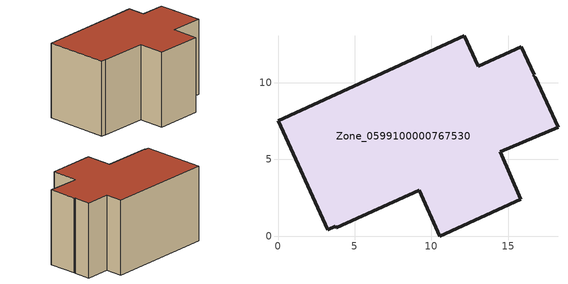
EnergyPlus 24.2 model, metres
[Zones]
Zone_0599100000767530
 floor ground (C_G): 13.04,11.09 15.85,12.36 16.7,10.51 16.62,10.48 16.77,10.35 18.25,7.11 14.49,5.5 15.83,2.4 10.54,0 9.19,3 3.79,0.56 3.74,0.64 3.24,0.41 0,7.52 12.15,13.05 z0
 wall outside (C_F): 15.85,12.36 13.04,11.09 12.15,13.05 0,7.52 3.24,0.41 3.74,0.64 3.79,0.56 9.19,3 10.54,0 15.83,2.4 14.49,5.5 18.25,7.11 16.77,10.35 16.62,10.48 16.7,10.51 15.85,12.36 z0:9.33
 roof outside (C_R): 18.25,7.11 16.77,10.35 16.62,10.48 16.7,10.51 15.85,12.36 13.04,11.09 12.15,13.05 0,7.52 3.24,0.41 3.74,0.64 3.79,0.56 9.19,3 10.54,0 15.83,2.4 14.49,5.5 z9.33
[BUILDING]
Pand.0599100000767530: North Axis=0; Terrain=City; Loads Convergence Tolerance Value=0.04; Temperature Convergence Tolerance Value=0.4; Solar Distribution=FullExterior; Maximum Number of Warmup Days=25; Minimum Number of Warmup Days=1
[Site:Location]
Rotterdam.The.Hague.AP_ZH_NLD Design_Conditions: Latitude=51.96; Longitude=4.45; Time Zone=1; Elevation=-4.5
[SITE:GROUNDTEMPERATURE:BUILDINGSURFACE]
18, 18, 18, 18, 18, 18, 18, 18, 18, 18, 18, 18
[MATERIAL] Thermal Absorptance=0.9; Solar Absorptance=0.7; Visible Absorptance=0.7
Name | Roughness | Thickness | Conductivity | Density | Specific Heat
G.D.2006-2014 | MediumSmooth | 0.15 | 0.06 | 540 | 1210
F.D.2006-2014 | Rough | 0.3 | 0.12 | 1920 | 840
R.D.2006-2014 | MediumRough | 0.2 | 0.08 | 1500 | 1000
[CONSTRUCTION]
C_G: G.D.2006-2014
C_F: F.D.2006-2014
C_R: R.D.2006-2014
[ZONE]
Zone_0599100000767530: Type=1; Multiplier=1; Ceiling Height=Autocalculate; Volume=Autocalculate; Floor Area=autocalculate; Part of Total Floor Area=Yes
[ZONEINFILTRATION:DESIGNFLOWRATE]
Infil_Zone_0599100000767530: Zone or ZoneList or Space or SpaceList=Zone_0599100000767530; Schedule=AlwaysOn; Design Flow Rate Calculation Method=Flow/Area; Flow Rate per Floor Area=0.0021; Constant Term Coefficient=1; Temperature Term Coefficient=0; Velocity Term Coefficient=0; Velocity Squared Term Coefficient=0
[HVACTEMPLATE:ZONE:IDEALLOADSAIRSYSTEM]
Zone_0599100000767530: Maximum Heating Supply Air Temperature=50; Minimum Cooling Supply Air Temperature=13; Maximum Heating Supply Air Humidity Ratio=0.0156; Minimum Cooling Supply Air Humidity Ratio=0.0077; Heating Limit=NoLimit; Cooling Limit=NoLimit; Dehumidification Control Type=ConstantSensibleHeatRatio; Cooling Sensible Heat Ratio=0.7; Dehumidification Setpoint=60; Humidification Control Type=None; Humidification Setpoint=30; Outdoor Air Method=None; Outdoor Air Flow Rate per Person=0.00944; Outdoor Air Flow Rate per Zone Floor Area=0; Outdoor Air Flow Rate per Zone=0; Demand Controlled Ventilation Type=None; Outdoor Air Economizer Type=NoEconomizer; Heat Recovery Type=None; Sensible Heat Recovery Effectiveness=0.7; Latent Heat Recovery Effectiveness=0.65
[ZONECONTROL:THERMOSTAT]
ThermostatControl_Zone_0599100000767530: Zone or ZoneList=Zone_0599100000767530; Control Type Schedule=DualSetpointControlType; Control 1=Thermostat_Zone_0599100000767530; Temperature Difference Between Cutout And Setpoint=0
[THERMOSTATSETPOINT:DUALSETPOINT]
Thermostat_Zone_0599100000767530: Heating Setpoint Temperature Schedule=HeatingSetpoint_Zone_0599100000767530; Cooling Setpoint Temperature Schedule=CoolingSetpoint_Zone_0599100000767530
[SCHEDULE:COMPACT]
HeatingSetpoint_Zone_0599100000767530: Through: 12/31, For: AllDays, Until: 24:00, 21
CoolingSetpoint_Zone_0599100000767530: Through: 12/31, For: AllDays, Until: 24:00, 24
DualSetpointControlType: Through: 12/31, For: AllDays, Until: 24:00, 4
AlwaysOn: Through: 12/31, For: AllDays, Until: 24:00, 1
